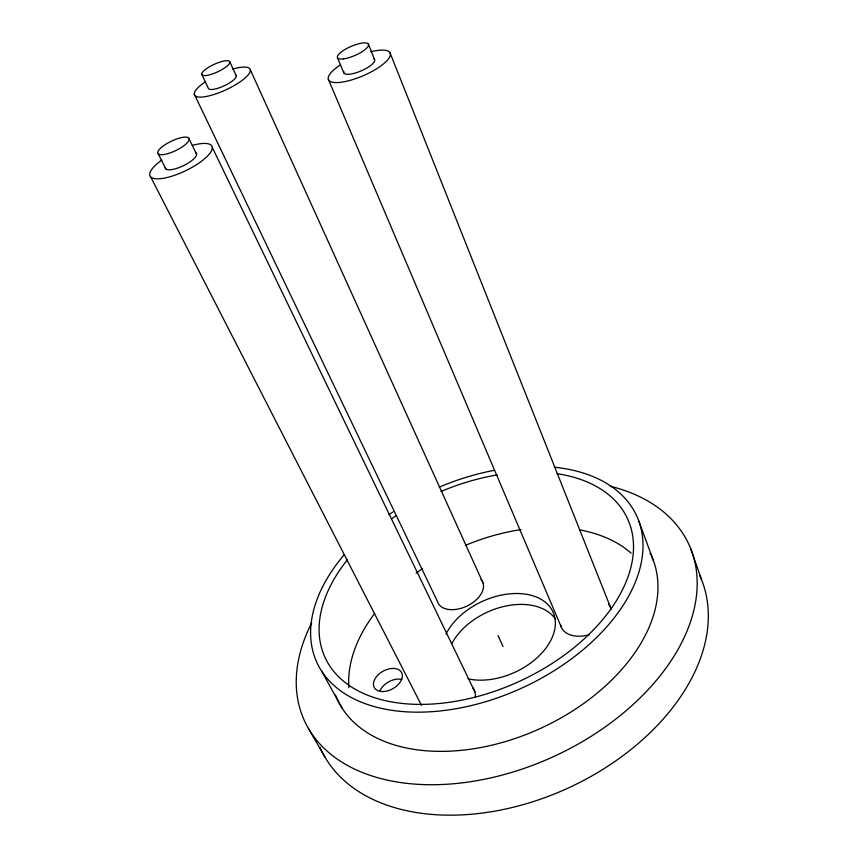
<?xml version="1.0" encoding="UTF-8"?>
<svg xmlns="http://www.w3.org/2000/svg" width="858" height="858" viewBox="0 0 858 858"><rect width="100%" height="100%" fill="white"/><g stroke="black" fill="none" stroke-linecap="round" stroke-linejoin="round"><path stroke-width="1.29" d="M308.44 728.453L324.957 757.11M321.471 670.849L342.095 708.129M150.718 176.973L421.535 705.405M158.269 153.893L165.851 168.929M189.2 139.06A17.278 5.18 -25.6 0 1 165.884 154.15A17.278 5.18 -25.6 0 1 165.304 144.541A17.278 5.18 -25.6 0 1 189.2 139.06L196.589 154.161M212.28 147.404L474.882 691.859M194.262 94.112L437.419 601.361A24.657 15.251 -25.2 0 0 467.728 605.673A24.657 15.251 -25.2 0 0 480.984 579.45M201.716 74.217L208.247 88.042A15.326 4.258 -24.8 0 0 224.689 85.564A15.326 4.258 -24.8 0 0 235.607 74.968M229.88 61.969A15.412 4.14 -24.8 0 1 209.352 74.882A15.412 4.14 -24.8 0 1 208.183 67.546A15.412 4.14 -24.8 0 1 229.88 61.969L236.272 75.879M498.015 635.553L503.045 646.546M250.322 69.788L483.011 582.882M328.399 79.472L561.229 626.962M337.419 57.636L343.779 72.833M368.414 44.219L374.603 59.513M390.047 52.842L610.456 607.185M638.813 521.063L653.517 560.939M690.701 548.67L701.587 579.826M699.667 575.343A208.408 138.449 -24.6 0 1 566.72 788.706A208.408 138.449 -24.6 0 1 319.991 747.297M451.78 643.725A59.481 39.232 -24.6 0 1 503.453 606.563A59.481 39.232 -24.6 0 1 555.351 618.929M610.22 486.229A211.476 136.325 -24.6 0 1 669.379 663.266A211.476 136.325 -24.6 0 1 406.971 783.375A211.476 136.325 -24.6 0 1 311.69 622.876M446.031 634.062A59.803 39.007 -24.6 0 1 523.112 593.843A59.803 39.007 -24.6 0 1 548.219 644.819A59.803 39.007 -24.6 0 1 468.093 678.86M195.956 152.928A17.171 5.32 -25.7 0 1 183.237 165.776A17.171 5.32 -25.7 0 1 165.294 167.653M472.704 687.644A27.006 18.2 -27.7 0 1 475.375 696.803M373.509 58.559A16.795 5.073 -23.3 0 1 361.25 70.86A16.795 5.073 -23.3 0 1 343.811 71.386M589.446 634.641A26.534 17.525 -21 0 1 560.596 624.753M608.569 604.257A26.534 17.525 -21 0 1 611.186 609.362M380.105 690.497A15.498 10.071 -29.2 0 1 401.909 679.482M650.128 553.11A172.683 111.014 -24.6 0 1 539.167 729.01A172.683 111.014 -24.6 0 1 335.51 695.044M348.874 687.644A161.883 106.017 -24.6 0 1 374.646 613.416M416.141 573.155A161.883 106.017 -24.6 0 1 422.554 568.618M465.401 545.388A161.883 106.017 -24.6 0 1 521.085 529.59M579.279 529.815A161.883 106.017 -24.6 0 1 631.145 553.163M192.246 145.442A34.352 10.65 -25.7 0 1 207.69 155.877A34.352 10.65 -25.7 0 1 160.103 178.721A34.352 10.65 -25.7 0 1 161.83 160.038M232.84 69.058A30.663 8.516 -24.8 0 1 245.999 77.156A30.663 8.516 -24.8 0 1 203.271 96.933A30.663 8.516 -24.8 0 1 205.47 81.735M370.86 51.716A33.591 10.146 -23.3 0 1 385.628 62.044A33.591 10.146 -23.3 0 1 338.266 82.529A33.591 10.146 -23.3 0 1 340.572 64.811M554.289 467.213A175.901 108.612 -24.6 0 1 619.487 610.757A175.901 108.612 -24.6 0 1 384.062 708.944A175.901 108.612 -24.6 0 1 344.047 554.901M388.996 514.671A175.901 108.612 -24.6 0 1 393.071 511.894M439.232 487.108A175.901 108.612 -24.6 0 1 493.586 470.463M556.939 473.659A166.398 102.692 -24.6 0 1 609.373 611.078A166.398 102.692 -24.6 0 1 389.521 701.544A166.398 102.692 -24.6 0 1 347.243 559.942M391.409 518.929A166.398 102.692 -24.6 0 1 395.828 515.894M441.033 491.473A166.398 102.692 -24.6 0 1 497.222 474.914M382.743 691.559A15.583 10.017 -29.1 0 0 402.166 674.131A15.583 10.017 -29.1 0 0 378.775 674.249A15.583 10.017 -29.1 0 0 382.743 691.559M343.5 58.891A16.892 4.933 -23.4 0 0 368.436 45.603A16.892 4.933 -23.4 0 0 346.868 48.423A16.892 4.933 -23.4 0 0 343.5 58.891"/></g></svg>
